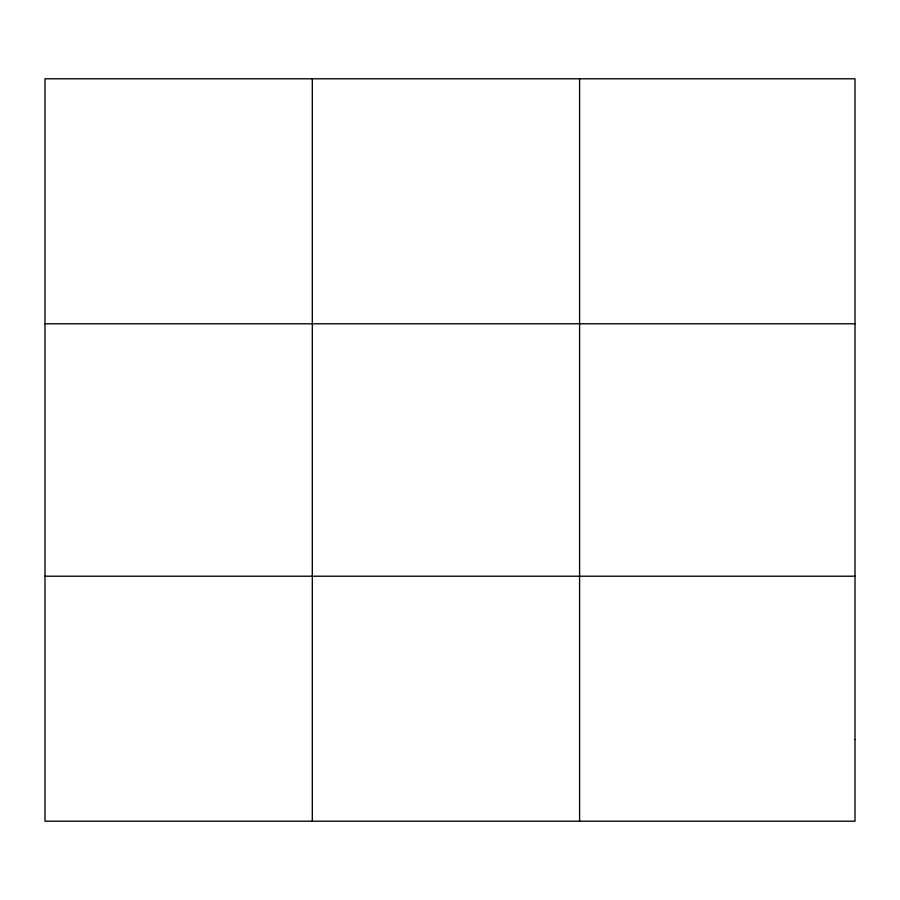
<?xml version="1.0" encoding="UTF-8"?>
<svg xmlns="http://www.w3.org/2000/svg" width="900" height="900" viewBox="0 0 900 900"><rect width="100%" height="100%" fill="white"/><g stroke="black" fill="none" stroke-linecap="round" stroke-linejoin="round"><path stroke-width="1.35" d="M312.3 78.795L312.3 821.205M579.6 78.795L579.6 821.205M45 323.786L855 323.786M45 576.214L855 576.214M855 739.541L855 821.205L45 821.205L45 78.795L855 78.795L855 739.541"/></g></svg>
